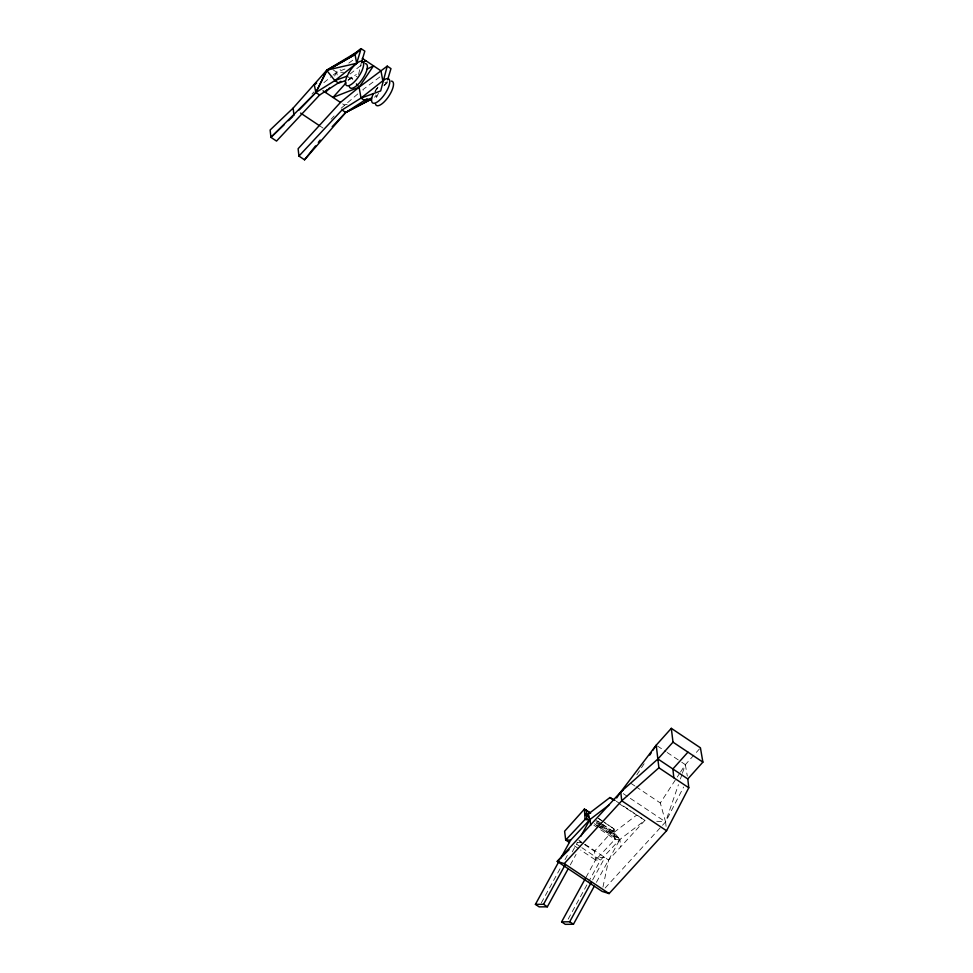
<?xml version="1.0" encoding="UTF-8"?>
<svg xmlns="http://www.w3.org/2000/svg" width="973" height="973" viewBox="0 0 973 973"><rect width="100%" height="100%" fill="white"/><g stroke="black" fill="none" stroke-linecap="round" stroke-linejoin="round"><path stroke-width="0.73" stroke-dasharray="4.87 3.65" d="M602.956 887.108L608.611 860.047L644.917 820.361L621.248 804.549M358.563 74.52L361.214 63.136M386.536 83.374L387.351 80.625M662.504 825.286L665.581 821.93L678.436 784.7M680.419 778.972L681.891 774.678M682.389 773.243L685.357 764.656L699.441 748.942M378.509 93.153L376.916 96.351A14.437 5.181 -56.2 0 0 375.833 99.355M666.079 826.332L665.581 821.93L683.642 787.023M374.921 91.62L376.32 89.005M541.304 902.932L560.691 867.563M564.997 859.694L568.585 853.151M572.27 851.861L577.293 842.691M570.324 864.875L576.065 854.391M586.014 877.33L596.777 857.675L604.878 857.554L591.961 881.137M568.171 919.108L587.558 883.727M588.276 882.426L600.475 860.144L619.886 839.468L644.917 820.361L618.755 803.455M596.413 882.329L619.886 839.468L614.048 832.365L600.159 823.085M376.454 89.747L377.865 87.181M334.578 76.016L336.67 72.221L340.319 69.497M376.466 89.796L377.877 87.242M375.201 91.535L377.451 87.57M636.816 774.836L644.102 763.72M656.726 821.261L665.581 821.93L660.302 802.968L676.466 778.254M677.269 777.013L679.701 773.304M680.504 772.076L685.357 764.656L681.72 762.224M581.818 847.665L600.475 860.144L595.585 859.998L594.491 851.217L614.267 829.118L602.482 820.993M348.054 80.662L351.058 77.317L356.349 74.617M311.992 94.053L314.011 91.851M331.088 119.253L334.116 115.945M341.17 108.222L360.496 91.608M605.133 888.021L661.482 826.405M384.59 85.381L386.549 83.289L382.815 80.795M323.863 82.681L332.012 76.028M333.18 75.079L336.67 72.221L346.461 68.426M360.387 65.884L361.324 65.118M387.473 82.608L385.15 84.505A14.437 5.181 -56.2 0 0 382.766 87.023M350.085 73.997L360.411 65.799L359.876 62.965M384.262 85.113L386.549 83.289M614.048 832.365L636.427 815.277M348.833 63.123L353.698 59.487M379.847 76.976L362.82 89.711L365.459 92.958M348.152 79.628L357.03 76.405M374.301 97.118L377.025 96.12L374.544 94.454M347.142 104.318L344.199 104.926L341.705 103.26M577.062 842.642L581.161 842.618M332.936 69.728L336.67 72.221L343.591 72.318M596.607 825.445L614.875 837.656L618.123 837.753L619.886 839.468L620.713 846.814M347.142 76.137L350.767 78.874A14.437 5.181 -56.2 0 0 349.684 81.878M319.29 125.578L323.024 128.071M657.432 745.987L665.933 751.667M667.15 752.482L680.504 761.409M631.161 783.496L634.81 785.929M636.026 786.743L660.302 802.968M623.243 793.627L665.581 821.93M616.274 801.217L620.008 803.71M598.748 818.488L601.241 820.154M598.091 818.293L603.065 821.626M604.306 822.465L614.267 829.118L614.997 839.322L595.585 859.998L580.638 850.013M597.75 821.054L601.484 823.547M602.725 824.386L613.927 831.866L614.632 834.226L602.178 825.895M596.364 820.555L598.894 822.234M599.1 823.511L614.632 834.226M595.95 821.735L600.937 825.068M596.206 823.097L599.855 825.542M601.071 826.357L618.123 837.753M598.723 825.323L619.886 839.468L614.997 839.322L598.809 828.51M594.333 823.705L598.091 826.223M599.344 827.05L614.401 837.121L614.997 839.322L614.875 837.656M593.822 825.177L597.556 827.67M578.728 840.064L581.258 841.754M585.004 844.26L608.611 860.047M579.543 841.231L583.277 843.725M584.53 844.564L594.491 851.217M576.831 844.333L580.565 846.838M574.411 845.853L579.397 849.186M351.058 77.317L352.846 79.518M336.67 72.221L337.157 74.945M685.357 764.656L687.315 776.101M613.683 828.473L613.927 831.866M614.145 833.581L614.401 837.121"/><path stroke-width="1.46" d="M356.653 63.391L361.092 48.65L364.826 51.143L361.615 61.81M387.765 79.287L390.976 68.633L387.242 66.128L380.674 90.939L361.019 98.078L342.022 109.985L298.942 156.069L304.525 159.815L345.756 112.491L367.052 98.76M340.903 81.282L319.618 95.001L276.527 141.085L270.932 137.351L315.872 92.508L326.831 70.117L354.829 53.357L361.092 48.65L355.048 54.512L326.928 70.652L315.872 92.508L299.185 109.973M373.291 93.627L373.182 93.858A14.437 5.181 -56.2 0 0 376.174 102.639A14.437 5.181 -56.2 0 0 388.957 85.989A14.437 5.181 -56.2 0 0 383.739 80.102L382.803 80.868M666.566 830.747L688.787 787.777L687.802 778.959L702.883 762.127L700.438 747.823L671.309 728.339L656.216 745.172L620.75 791.961L557.237 861.409L602.068 891.377L609.098 893.579L666.566 830.747L621.747 800.779L620.75 791.961L657.918 758.976L673 742.144L671.309 728.339M568.171 868.804L547.349 906.812L539.151 906.872L535.418 904.367L559.11 861.129M560.545 858.514L570.592 840.161L590.003 819.485L609.074 804.926M535.418 904.367L543.554 904.27L565.094 864.961M580.845 836.208L590.003 819.485L587.534 814.644L609.913 797.544L615.033 800.378M594.26 886.257L573.438 924.253L565.301 924.35L561.603 921.881L585.296 878.643M561.603 921.881L569.704 921.759L591.243 882.45M326.916 89.905L325.517 92.435L329.531 87.959M649.757 755.06L651.375 752.591M652.992 750.122L656.216 745.172L658.903 767.794L688.787 787.777M616.663 797.969L619.935 793.165M304.525 159.815L315.568 145.877M318.329 142.386L320.166 140.063M361.092 48.65L355.023 54.391L326.831 70.117L293.141 108.088L270.117 130.005L270.932 137.351L284.092 124.824M687.947 752.141L672.866 768.974L673.851 777.792M346.047 82.9L332.985 97.434L359.086 87.205L387.242 66.128M366.906 69.217L373.51 65.836L359.086 87.205L340.453 102.42L298.115 148.723L298.942 156.069M569.059 849.672L557.237 861.409L564.279 863.61L621.747 800.779L658.903 767.794M589.03 815.228L586.549 813.562L584.749 814.243L586.549 815.131L586.804 818.67L585.114 819.351L565.702 840.027L569.436 842.521M332.194 126.685L345.756 112.491L370.725 99.453L345.756 112.491L342.022 109.985M288.482 120.652L292.861 116.48M316.639 83.033L314.315 84.943L315.872 92.508L319.618 95.001M620.75 791.961L623.073 790.076M315.872 92.508L334.87 80.601L356.665 63.306L354.829 53.357L348.748 57.906M370.822 99.988L364.753 100.584L361.019 98.078L382.815 80.795L380.978 70.834L362.309 58.344M355.023 54.391L326.928 70.652L334.87 80.601L338.616 83.094L345.427 80.625M363.403 62.199L366.043 60.849L361.847 62.467M334.87 80.601L347.142 76.137M364.753 100.584L371.577 98.103M356.665 63.306L326.831 70.117M590.039 812.662L584.384 809.135L585.114 819.351L590.003 819.485L590.672 825.372M570.592 840.161L565.702 840.027L564.608 831.234L584.384 809.135L590.611 813.306M585.114 819.351L588.093 819.74M323.024 90.769L340.453 102.42M300.608 113.087L319.29 125.578M673 742.144L702.883 762.127M657.918 758.976L687.802 778.959M609.913 797.544L613.695 800.074M586.549 815.131L589.066 816.809M584.749 814.243L587.242 815.909M564.279 863.61L609.098 893.579M543.554 904.27L547.349 906.812M569.704 921.759L573.438 924.253M356.41 83.909L359.086 87.205L361.019 98.078M293.141 108.088L293.968 115.434M586.305 810.168L586.549 813.562M365.203 63.61A14.437 5.181 -56.2 0 1 362.175 79.433A14.437 5.181 -56.2 0 1 349.307 86.5M391.353 81.1A14.437 5.181 -56.2 0 1 388.312 96.911A14.437 5.181 -56.2 0 1 375.456 103.989M348.626 73.17L347.033 76.368A14.437 5.181 -56.2 0 0 350.025 85.162A14.437 5.181 -56.2 0 0 362.807 68.499A14.437 5.181 -56.2 0 0 357.59 62.625L355.267 64.522A14.437 5.181 -56.2 0 0 348.626 73.17"/></g></svg>
